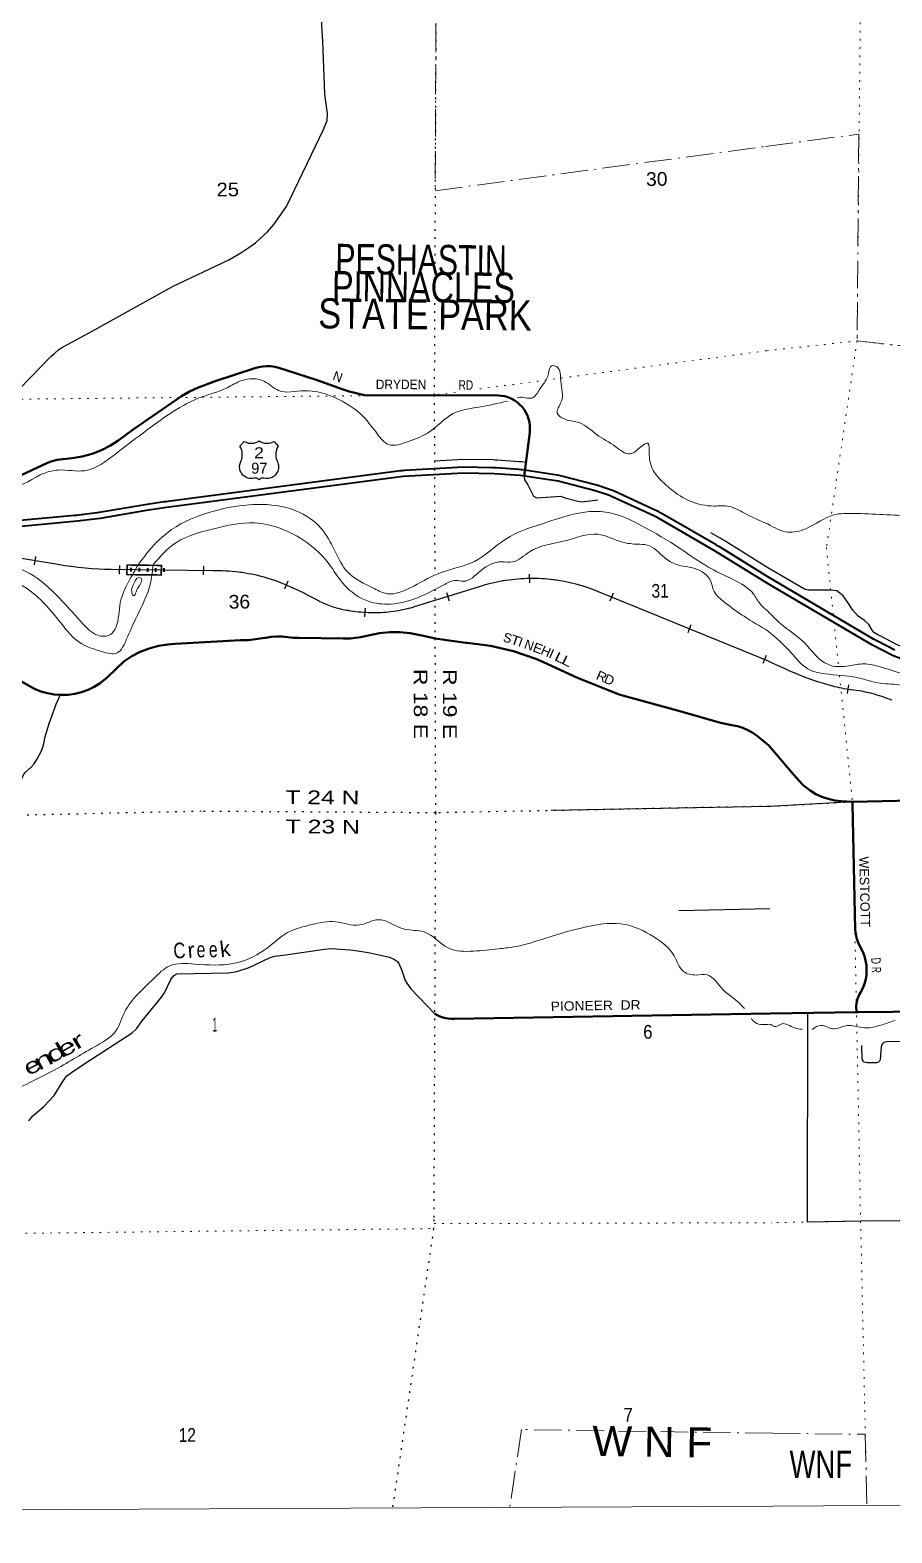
# Model space of a CAD drawing. Header units: feet. Extents: x -3 to 248627, y 0 to 184934.
# Drawn here: x 114828 to 125833, y 0 to 19192 of the extents above; entities that cross this region are included whole.
import ezdxf
from ezdxf.enums import TextEntityAlignment as Align

# ---------------------------------------------------------------- set-up
doc = ezdxf.new("R2010")
doc.units = ezdxf.units.FT
doc.header["$LTSCALE"] = 70
doc.linetypes.add('DOT_DASHED', pattern=[7.7, 5, -1.2, 0.3, -1.2])
doc.linetypes.add('DOTTED', pattern=[1.5, 0.3, -1.2])
for name, color, linetype, lineweight in [('16', 7, 'Continuous', 25), ('20', 7, 'Continuous', 70), ('26', 7, 'Continuous', 40), ('27', 7, 'Continuous', 35), ('29', 7, 'Continuous', 25), ('34', 7, 'Continuous', 25), ('39', 7, 'Continuous', 13), ('4', 7, 'Continuous', 13), ('44', 7, 'DOT_DASHED', 13), ('6', 7, 'DOTTED', 25), ('7', 7, 'DOTTED', 13)]:
    doc.layers.add(name, color=color, linetype=linetype, lineweight=lineweight)
doc.layers.add('41', color=7, linetype='Continuous')

msp = doc.modelspace()

# ---------------------------------------------------------------- linework, layer by layer
at = {"layer": '16'}
for p, q in [((117751.76, 13945.08), (117751.48, 13944.88)), ((117752.48, 13944.86), (117752.61, 13944.78))]:
    msp.add_line(p, q, dxfattribs=at)
for points in [[(117508.42, 13880.05), (117530.15, 13904.93), (117538.2, 13914.14), (117560.01, 13939.12)], [(117513.33, 13668.39), (117524.22, 13693.85), (117530.17, 13712.14), (117535.01, 13734.87), (117537.46, 13757.98), (117537.47, 13781.23), (117535.05, 13804.34), (117530.23, 13827.08), (117523.06, 13849.19), (117520.51, 13854.93), (117508.42, 13880.05)], [(117560.01, 13939.12), (117584.96, 13927.4), (117594.73, 13923.64), (117613.13, 13918.7), (117631.96, 13915.71), (117650.99, 13914.7), (117670.02, 13915.69), (117688.85, 13918.66), (117707.26, 13923.58), (117725.05, 13930.41), (117742.04, 13939.05), (117752.11, 13945.27)], [(117752.11, 13945.27), (117768.59, 13935.5), (117785.86, 13927.57), (117803.86, 13921.49), (117822.4, 13917.33), (117841.27, 13915.12), (117860.27, 13914.91), (117879.18, 13916.67), (117897.81, 13920.41), (117915.95, 13926.07), (117918.85, 13927.32), (117943.85, 13939.2)], [(117943.85, 13939.2), (117965.68, 13914.2), (117973.41, 13905.35), (117995.5, 13880.05)], [(117995.5, 13880.05), (117983.53, 13855.35), (117976.74, 13837.45), (117970.82, 13814.97), (117967.28, 13792), (117966.16, 13768.78), (117967.48, 13745.58), (117971.21, 13722.64), (117977.32, 13700.21), (117979.81, 13693.81), (117990.62, 13668.32)], [(117689.69, 13467.57), (117665.68, 13463.98), (117659.71, 13463.48), (117643.86, 13463.8), (117628.14, 13465.79), (117612.71, 13469.4), (117597.74, 13474.61), (117583.4, 13481.35), (117569.84, 13489.56), (117557.21, 13499.13), (117545.65, 13509.98), (117535.29, 13521.97), (117526.24, 13534.98), (117518.6, 13548.87), (117512.46, 13563.48), (117507.87, 13578.65), (117504.9, 13594.22), (117503.56, 13610.01), (117503.89, 13625.86), (117505.87, 13641.58), (117506.4, 13643.85), (117513.33, 13668.39)], [(117990.62, 13668.32), (117997.44, 13643.81), (117998.61, 13638.26), (118000.24, 13622.5), (118000.22, 13606.65), (117998.53, 13590.89), (117995.21, 13575.39), (117990.29, 13560.33), (117983.82, 13545.86), (117975.88, 13532.15), (117966.54, 13519.34), (117955.92, 13507.58), (117944.12, 13496.99), (117931.28, 13487.7), (117917.55, 13479.79), (117903.06, 13473.37), (117887.98, 13468.5), (117872.47, 13465.23), (117856.7, 13463.6), (117840.85, 13463.62), (117837.85, 13463.94), (117814.05, 13467.6)], [(117751.98, 13446.26), (117726.84, 13466.93), (117726.01, 13467.3), (117720.76, 13469.02), (117715.68, 13470.11), (117689.69, 13467.57)], [(117814.05, 13467.6), (117787.85, 13470), (117786.62, 13469.83), (117781.29, 13468.48), (117776.84, 13466.83), (117751.98, 13446.26)]]:
    msp.add_lwpolyline(points, dxfattribs=at)
at = {"layer": '20', "lineweight": 35}
for points in [[(124250.34, 12121.54), (123574.7, 12538.5), (122842.48, 12962.08), (122817.56, 12976.49), (122792.48, 12987.99), (122250.61, 13236.27), (122225.43, 13246.67), (122200.61, 13255.07), (122042.98, 13308.4), (121570.27, 13430.74), (121087.36, 13503), (120754.67, 13526.71), (120364.11, 13535), (119592.63, 13490.51), (116572.41, 13094.92), (116286.83, 13051.71), (115721.42, 12955.73), (115429.1, 12919.55), (114311.4, 12816)], [(121147.42, 13569.75), (121117.69, 13574.2), (121094.34, 13577.69), (121067.69, 13579.59), (120783.24, 13599.86), (120758.55, 13601.62), (120733.24, 13602.16), (120363.72, 13610), (119607.89, 13566.41), (119584.3, 13565.05), (119557.89, 13561.6), (116587.67, 13172.55), (116562.69, 13169.28), (116537.67, 13165.5), (116297.88, 13129.21), (116274.51, 13125.68), (116247.88, 13121.16), (115735.14, 13034.12), (115710.22, 13029.89), (115685.14, 13026.79), (115446.96, 12997.3), (115421.95, 12994.21), (115396.96, 12991.89), (114329.48, 12893)], [(124249.86, 12209.31), (123639.09, 12586.89), (123614.41, 12602.12), (123589.09, 12616.77), (122877.25, 13028.56), (122852.49, 13042.88), (122827.25, 13054.44), (122276.12, 13306.96), (122251.79, 13316.91), (122226.12, 13325.6), (122065.54, 13379.93), (121585.23, 13504.24), (121147.42, 13569.75)], [(125870.25, 11273.77), (125648.97, 11387.46), (125623.87, 11400.36), (125598.97, 11415.01), (124249.86, 12209.31)], [(126480.55, 11003.64), (126335.41, 11037.75), (126104.98, 11102.41), (125839.51, 11205.35), (125586.25, 11335.48), (124250.34, 12121.54)]]:
    msp.add_lwpolyline(points, dxfattribs=at)
at = {"layer": '26'}
for p, q in [((125327.95, 9336.98), (127686.37, 9387.16)), ((124280.53, 6635.45), (125378.19, 6651.44)), ((125405.68, 6651.29), (128063.83, 6672.82))]:
    msp.add_line(p, q, dxfattribs=at)
for points in [[(121138.22, 13495.39), (121207.38, 14054.58), (121210.67, 14098.29), (121209.37, 14142.1), (121203.49, 14185.53), (121193.11, 14228.11), (121178.34, 14269.38), (121159.33, 14308.87), (121136.3, 14346.16), (121109.5, 14380.84), (121079.22, 14412.52), (121045.79, 14440.87), (121009.58, 14465.57), (120970.99, 14486.35), (120930.44, 14502.98), (120888.38, 14515.28), (120845.25, 14523.12), (120810.96, 14526.08), (119098.27, 14530.68), (118902.49, 14576.99), (118798.79, 14610.55), (118719.15, 14638.67), (118481.44, 14724.38), (118005.03, 14879.22), (118003.73, 14879.62), (117953.39, 14892.06), (117902.02, 14899.18), (117850.2, 14900.88), (117798.48, 14897.16), (117747.43, 14888.05), (117697.61, 14873.65), (117193.42, 14706.42), (116964.16, 14622.55), (116864.76, 14576.22), (116763.79, 14516.05), (116146.68, 14089.19), (115948.42, 13947.52), (115856.61, 13888.52), (115740.8, 13828.97), (115619.41, 13781.86), (115493.76, 13747.69), (115365.22, 13726.84), (115212.03, 13710.04), (115175.42, 13703.68), (115112.07, 13687.22), (115050.79, 13664.23), (114714.28, 13507.16)], [(124261.71, 10056.62), (124115.04, 10176.23), (124056.65, 10217.64), (123994.26, 10252.73), (123928.54, 10281.1), (123860.21, 10302.45), (123790.03, 10316.53), (123645.8, 10346.33), (123420.39, 10408.09), (123094.32, 10500.86), (122408.13, 10689.4), (122350.89, 10708.29), (121819.27, 10918.52), (121383.12, 11119.58), (121284.9, 11161.67), (121000.44, 11260.34), (120707.21, 11328.74), (120408.45, 11366.11), (120394.19, 11367.28), (120028.92, 11417.28), (120004.39, 11421.08), (119831.06, 11458.62), (119808.66, 11464.72), (119680.9, 11491.15), (119551.08, 11504.07), (119420.61, 11503.36), (119290.94, 11489.01), (119046.13, 11439.75), (119015.54, 11433.87), (118920.54, 11422.37), (118824.86, 11420.85), (118260.9, 11429.9), (118193.32, 11431.14), (118082.9, 11442.49), (118046.47, 11446.61), (117976.36, 11448.92), (117906.39, 11443.88), (117837.33, 11431.56), (117824.98, 11429.27), (117617.26, 11402.57), (117514.31, 11399.48), (116682.26, 11353.65), (116585.73, 11347.07), (116466.09, 11327.48), (116349.15, 11295.49), (116236.19, 11251.46), (116128.46, 11195.86), (116027.13, 11129.3), (115822.64, 10934.75), (115792.54, 10907.33), (115722.96, 10853.06), (115648.09, 10806.36), (115568.75, 10767.75), (115485.81, 10737.64), (115400.17, 10716.36), (115312.78, 10704.16), (115224.6, 10701.15), (115136.58, 10707.38), (115049.69, 10722.78), (114964.89, 10747.17), (114883.11, 10780.29), (113887.12, 11336.15)], [(125327.95, 9336.98), (125185.41, 9342.96), (125101.44, 9353.41), (125019.02, 9372.57), (124939.06, 9400.24), (124862.42, 9436.13), (124789.96, 9479.82), (124722.46, 9530.85), (124695.05, 9555), (124575.33, 9685.02), (124261.71, 10056.62)], [(125378.19, 6651.44), (125376.31, 6729.46), (125378.33, 6760.89), (125383.62, 6791.93), (125392.12, 6822.25), (125403.75, 6851.52), (125418.38, 6879.41), (125433.35, 6902.22), (125460.52, 6955.78), (125481.94, 7011.89), (125497.37, 7069.93), (125506.66, 7129.26), (125509.69, 7189.24), (125506.44, 7249.21), (125496.94, 7308.51), (125481.29, 7366.49), (125459.66, 7422.51), (125436.96, 7467.78), (125434.78, 7471.66), (125407.57, 7527.26), (125386.31, 7585.4), (125371.25, 7645.44), (125362.54, 7706.72), (125328.48, 9311.98), (125327.95, 9336.98)], [(119994.6, 6630.39), (120033.44, 6608.52), (120074.36, 6590.84), (120116.89, 6577.53), (120160.59, 6568.73), (120204.97, 6564.56), (120246.01, 6564.83), (124280.53, 6635.45)], [(125405.68, 6651.29), (125405.68, 6651.84), (125378.19, 6651.44)], [(125405.68, 6651.29), (125378.2, 6651.07), (125378.19, 6651.44)]]:
    msp.add_lwpolyline(points, dxfattribs=at)
at = {"layer": '29'}
for p, q in [((124265.99, 9278.9), (121481.35, 9224.34)), ((125327.95, 9336.98), (124265.99, 9278.9)), ((124273.18, 7971.58), (123110.14, 7944.04)), ((124752.62, 6640.58), (124748.9, 3968.54))]:
    msp.add_line(p, q, dxfattribs=at)
for points in [[(114699.66, 14613.64), (115095.31, 15024.21), (115138.36, 15063.62), (115192.4, 15106.69), (115242.77, 15142.44), (115307.79, 15178.17), (115622.84, 15346.8), (116348.19, 15750.04), (116648.59, 15918.67), (117366.62, 16255.93), (117521.41, 16348.5), (117623.06, 16417.22), (117704.58, 16476.81), (117860.27, 16614.28), (117940.87, 16709.59), (118102.06, 16936.87), (118575.54, 17920.21), (118620.44, 18038.46), (118626.83, 18125.5), (118590.19, 18374.77), (118568.21, 19049.29), (118553.56, 19247.24), (118530.79, 19788.99)], [(121162.22, 13668.65), (121132.48, 13673.1), (121105.3, 13677.16), (121074.8, 13679.34), (120790.35, 13699.61), (120763.17, 13701.54), (120735.37, 13702.14), (120361.9, 13710.06), (119990.97, 13688.67)], [(121138.22, 13495.39), (121140.47, 13448.03), (121185.04, 13384.32), (121255.07, 13237.79), (121293.27, 13218.68), (121605.23, 13237.79), (121656.16, 13218.68), (121821.69, 13174.09), (121872.62, 13167.72), (122076.35, 13193.2)], [(124249.22, 12325.73), (123691.64, 12671.97), (123665.72, 12687.97), (123639.17, 12703.33), (123521.91, 12771.16)], [(125051.79, 12040.88), (124761.85, 12039.71), (124715.44, 12053.37), (124249.22, 12325.73)], [(127275.93, 10970.8), (126394.64, 11177.92), (126371.37, 11183.38), (126347.73, 11190.02), (126152.15, 11244.9), (125901.03, 11342.27), (125683.25, 11454.17), (125660.06, 11466.09), (125610.1, 11495.49), (125578.25, 11528.79), (125537.29, 11599.83), (125482.69, 11651.74), (125403.5, 11706.38), (125335.24, 11785.62), (125269.71, 11881.24), (125209.64, 11968.67), (125130.46, 12028.78), (125051.79, 12040.88)], [(114704.07, 9552.6), (114711.52, 9605.14), (114722.51, 9634.47), (114746.33, 9682.12), (114771.06, 9714.19), (114844.32, 9780.18), (114880.04, 9821.43), (114913.93, 9875.49), (114971.62, 9979.06), (114990.86, 10033.12), (115002.76, 10081.7), (115016.5, 10154.09), (115071.45, 10337.38), (115163.04, 10582.99), (115211.09, 10699.96)], [(114814.16, 5262.95), (114865.44, 5325.28), (115004.65, 5446.24), (115136.54, 5585.55), (115239.11, 5754.18), (115294.07, 5831.16), (115356.34, 5878.82), (115539.52, 6003.45), (116132.99, 6384.7), (116186.11, 6437.87), (116257.55, 6538.67), (116504.83, 6841.11), (116543.3, 6897.92), (116623.89, 7066.55), (116658.7, 7112.38), (116697.16, 7139.87), (117363.91, 7154.53), (117470.15, 7169.21), (117627.67, 7220.52), (117884.11, 7345.16), (117950.06, 7363.5), (118089.27, 7381.82), (118587.5, 7455.15), (118682.74, 7462.47), (118733.12, 7459.74), (118917.2, 7447.8), (118978.57, 7439.58), (119147.65, 7411.39)], [(119147.65, 7411.39), (119417.26, 7350.67), (119473.14, 7327.77), (119506.11, 7305.77), (119519.84, 7295.68), (119537.25, 7272.78), (119574.79, 7182.04), (119617.84, 7054.66), (119637.07, 7020.74), (119688.36, 6947.43), (119994.6, 6630.39)], [(125938.18, 6274.03), (125768.34, 6271.55), (125742.97, 6267.31), (125730.28, 6260.97), (125711.25, 6246.15), (125698.56, 6228.18), (125694.33, 6208.07), (125683.76, 6043.06), (125675.3, 6025.08), (125660.5, 6011.32), (125647.81, 6006.04), (125635.13, 6002.86), (125514.6, 6002.86), (125494.51, 6006.04), (125474.43, 6017.67), (125460.68, 6031.43), (125453.28, 6053.64), (125449.05, 6222.88)], [(129387.86, 4017.5), (125432.71, 3982.94), (125432.71, 3982.94), (124748.9, 3968.54)]]:
    msp.add_lwpolyline(points, dxfattribs=at)
at = {"layer": '34', "lineweight": 13}
for p, q in [((114144.67, 12538.94), (115184.25, 12366.2)), ((115862.32, 12302.49), (117161, 12287.82)), ((116061.68, 12232.95), (116063.31, 12363.47)), ((116069.78, 12242), (116071.22, 12356.6)), ((116500.75, 12351.31), (116499.32, 12236.71)), ((116507.22, 12228.69), (116508.85, 12359.21)), ((116069.79, 12242), (116069.78, 12242)), ((119719.21, 11821.75), (120563.46, 12084.72)), ((122108.85, 12009.42), (124251.65, 11134.11)), ((124251.84, 11134.14), (124406.34, 11064.16))]:
    msp.add_line(p, q, dxfattribs=at)
at = {"layer": '34'}
for p, q in [((114898.82, 12470.51), (114880.69, 12361.39)), ((115968.46, 12354.79), (115967.21, 12244.19)), ((117040.63, 12345.29), (117039.38, 12234.69)), ((118121.53, 12154.24), (118078.54, 12052.33)), ((121201.84, 12245.32), (121204.48, 12134.74)), ((120144.96, 12010.4), (120177.86, 11904.79)), ((122273.11, 12000.11), (122231.28, 11897.72)), ((119106.29, 11810.09), (119099.27, 11699.71)), ((123266.69, 11597.07), (123224.86, 11494.67)), ((124225.03, 11203.65), (124183.21, 11101.26)), ((125265.86, 10720.27), (125281.37, 10829.79))]:
    msp.add_line(p, q, dxfattribs=at)
for points in [[(117896.71, 12181.88), (117857.09, 12193.62), (117817, 12204.89), (117776.93, 12215.19), (117736.64, 12225.03), (117696.35, 12234.14), (117655.6, 12242.55), (117614.86, 12250), (117574.12, 12256.97), (117532.93, 12263.23), (117491.98, 12268.78), (117450.81, 12273.61), (117409.41, 12277.48), (117368.26, 12280.88), (117326.89, 12283.57), (117285.29, 12285.31), (117243.93, 12286.57), (117202.59, 12287.12), (117161, 12286.72), (115862.3, 12301.39), (115793.75, 12303.34), (115706.05, 12307.98), (115619, 12313.52), (115531.69, 12320.64), (115444.22, 12329.82), (115357.4, 12339.91), (115270.82, 12351.48), (115184.07, 12365.11), (114144.48, 12537.86)], [(124255.79, 11131.23), (122108.43, 12008.4), (122072.84, 12023.48), (122037.12, 12037.65), (122001.15, 12051.23), (121964.79, 12064.47), (121928.29, 12076.82), (121891.72, 12088.48), (121854.78, 12099.81), (121817.69, 12110.26), (121780.55, 12119.99), (121742.94, 12129.22), (121705.47, 12137.66), (121667.82, 12145.69), (121629.84, 12152.92), (121591.99, 12159.35), (121553.88, 12165.18), (121515.8, 12170.52), (121477.37, 12175.05), (121439.18, 12178.99), (121400.63, 12182.13), (121362.31, 12184.69), (121323.73, 12186.63), (121285.3, 12187.8), (121246.8, 12188.27), (121208.33, 12188.24), (121169.72, 12187.32), (121131.13, 12185.91), (121092.69, 12183.71), (121054.28, 12181.01), (121015.93, 12177.35), (120977.6, 12173.17), (120939.5, 12168.42), (120901.35, 12162.97), (120863.34, 12156.75), (120825.26, 12149.83), (120787.5, 12142.52), (120749.81, 12134.24), (120712.34, 12125.37), (120674.91, 12116.02), (120637.9, 12105.98), (120600.76, 12095.06), (120564.09, 12083.81), (120563.97, 12083.73), (119719.51, 11820.69), (119717.41, 11820.14), (119686.65, 11811.55), (119655.74, 11803.71), (119624.77, 11796.13), (119593.4, 11789.26), (119562.18, 11782.95), (119530.87, 11777.16), (119499.2, 11771.81), (119467.64, 11767.28), (119436.03, 11763), (119404.27, 11759.49), (119372.33, 11756.33), (119340.62, 11753.88), (119308.68, 11752.04), (119276.78, 11750.61), (119244.78, 11749.69), (119212.9, 11749.58), (119180.81, 11749.83), (119148.87, 11750.63), (119116.94, 11752.09), (119085.17, 11754.11), (119053.3, 11756.64), (119021.48, 11759.58), (118989.76, 11763.32), (118958.11, 11767.48), (118926.46, 11772.28), (118903.53, 11776.05), (118892.48, 11777.73), (118870.38, 11781.39), (118848.51, 11785.49), (118826.63, 11789.87), (118804.93, 11794.62), (118783.15, 11799.8), (118761.6, 11805.46), (118740.17, 11811.34), (118718.67, 11817.68), (118697.46, 11824.3), (118676.29, 11831.33), (118655.24, 11838.88), (118634.42, 11846.59), (118613.65, 11854.71), (118592.98, 11863.34), (118572.55, 11872.14), (118552.27, 11881.29), (118532.07, 11890.98), (118526.13, 11894.49), (118457.31, 11932.33), (118387.4, 11968.65), (118317.59, 12003.98), (118246.87, 12038.2), (118175.08, 12070.93), (118103.38, 12102.63), (118031.19, 12133.09), (117957.96, 12162.02), (117936.34, 12169.19), (117896.71, 12181.88)], [(124255.79, 11131.33), (124406.8, 11065.16), (124464.65, 11037.51), (124522.79, 11011.35), (124581.43, 10986.16), (124640.7, 10961.49), (124700.28, 10938.29), (124760.02, 10916.23), (124820.4, 10894.69), (124881.09, 10874.62), (124941.93, 10855.69), (124957.96, 10850.89), (124986.24, 10841.52), (125014.56, 10832.85), (125043.05, 10824.67), (125071.8, 10816.75), (125100.61, 10809.54), (125129.42, 10802.86), (125158.5, 10796.46), (125187.64, 10790.75), (125216.78, 10785.57), (125246.25, 10780.83), (125275.56, 10776.68), (125304.96, 10772.85), (125310.08, 10772.35), (125343.33, 10768.26), (125376.29, 10763.42), (125409.18, 10758.01), (125442.22, 10752.21), (125474.99, 10745.66), (125507.48, 10738.56), (125540.13, 10731.07), (125572.5, 10722.83), (125604.61, 10714.06), (125636.85, 10704.68), (125668.62, 10694.78), (125700.37, 10684.5), (125732.02, 10673.46), (125763.23, 10661.89), (125794.37, 10649.76), (125825.27, 10637.27), (125833.08, 10633.92)]]:
    msp.add_lwpolyline(points, dxfattribs=at)
at = {"layer": '34', "lineweight": 13}
for centre, radius, start, end in [((115991.5, 17317.56), 5016.73, 260.74022, 268.52452), ((114905.65, -99723.18), 112093.85, 89.18044, 89.40802), ((114905.65, -99723.18), 112085.85, 89.18459, 89.40418), ((117197.6, 9911.64), 2376.47, 71.33018, 90.88246), ((114905.65, -99723.79), 111963.85, 89.18041, 89.40802), ((114905.65, -99723.79), 111971.85, 89.18449, 89.4043), ((116328.34, 7966.6), 4501.9, 60.68393, 68.77263), ((121235.47, 9980.73), 2208.71, 66.7075, 107.71338), ((119091.04, 13039.88), 1276.56, 244.05783, 261.56124), ((119214.05, 13580.26), 1829.62, 260.23386, 286.02764), ((126005.27, 14360.85), 3663.97, 244.12613, 253.3856), ((125502.32, 12462.83), 1702.47, 251.34073, 263.5124), ((125086.82, 8871.68), 1912.64, 67.04869, 83.30022)]:
    msp.add_arc(centre, radius, start, end, dxfattribs=at)
at = {"layer": '34', "linetype": 'DOTTED', "lineweight": 100}
msp.add_arc((114905.65, -99725), 112031.07, 89.15931, 89.40802, dxfattribs=at)
at = {"layer": '39'}
for points in [[(109101.94, 16995.56), (109339.06, 16980.83), (109620.29, 16951.77), (109769.9, 16849.07), (109931.32, 16581.97), (110069.02, 16282.51), (110276.06, 16064.06), (110550.71, 15902.51), (111044.97, 15843.66), (111482.09, 15872.47), (111842.75, 15920.51), (112154.38, 16048.27), (112307.3, 16009.8), (112565.2, 15912.28), (112754.49, 15850.13), (112989.11, 15680.12), (113336.11, 15507.32), (113648.19, 15225.81), (113867.97, 14943.29), (113987.91, 14615.55), (113941.33, 14470.59), (113816.59, 14316.76), (113812.32, 14156.21), (114007.5, 13921.58), (114162.73, 13670.46), (114305.88, 13423.23), (114523.52, 13337.31), (114959.07, 13510.55), (115191.15, 13573.26), (115524.33, 13564.82), (115923.28, 13781.81), (116325.29, 14087.11), (117015.03, 14503.86), (117342.81, 14623.78), (117530.42, 14716.09), (117819.49, 14705.18), (118001.34, 14588.77), (118326.43, 14586.27), (118726.74, 14494.3), (119048.02, 14289.12), (119263.5, 14032.64), (119405.41, 13899.75), (119657.81, 13938.6), (119917.41, 14053.76), (120229.83, 14293.89), (120560.01, 14377.71), (120924.09, 14452.65)], [(121056.07, 14495.52), (121068.35, 14499.58), (121236.97, 14493.38), (121334.1, 14602.77), (121446.28, 14804.62), (121489.33, 14905.4), (121553.71, 14890.05), (121603.82, 14710.02), (121610.71, 14445.26), (121560.12, 14300.26), (121633.09, 14232.84), (121846.42, 14174.96), (122060.7, 14028.81), (122307.22, 13870.97), (122484.8, 13778.6), (122588.5, 13837.9), (122716.07, 13915.52), (122733.65, 13775.27), (122800.38, 13543.26), (123011.4, 13328.87), (123257.87, 13175.04), (123557.51, 13114.08), (123752.22, 13108.16), (123949.8, 13022.03), (124246, 12884.43)], [(111965.2, 13257.77), (112033.75, 13117.75), (112265.22, 12867.46), (112560.15, 12686.08), (112871.13, 12504.86), (113073.34, 12362.6), (113535.18, 12331.48), (113955.55, 12424.31), (114399.26, 12401.02), (114868.7, 12225.54), (115237.43, 11900.49), (115503.44, 11610.45), (115691.65, 11464.02), (115856.08, 11473.83), (115923.33, 11562.83), (115980.08, 11880.44), (116089.47, 12154.48), (116211.14, 12366.04)], [(116211.14, 12366.04), (116342.13, 12538.42), (116636.12, 12812.45), (117139.32, 13038.59), (117792.43, 13133.94), (118271.09, 13032.79), (118574.7, 12791.3), (118728.1, 12524.12), (118881.32, 12272.98), (119220.74, 12059.97), (119392.02, 11993.61), (119682.15, 12068.98), (120037.36, 12249.38), (120253.3, 12319.93), (120501.17, 12406.88), (120895.42, 12688.02), (121426.79, 12906.44), (122043.3, 13045.53), (122312.61, 13006.31), (122647.32, 12857.45), (123121.92, 12575.69), (123552.35, 12297.46), (123915.52, 12114.8), (124061.3, 11993.99), (124148.99, 11864.53), (124252.17, 11767.73)], [(116397.15, 12362.39), (116408.12, 12374.62), (116634.36, 12605.78), (117157.75, 12820.1), (117698.67, 12898.19), (118270.61, 12707.76), (118635.28, 12386.68), (118847.08, 12100.07), (119146.25, 11898.66), (119427.57, 11861.58), (119819.76, 11962.13), (120123.11, 12113.88), (120265.04, 12163.57), (120359.47, 12152.55), (120586.7, 12291.44), (120850.36, 12402.63), (120986.84, 12400.1), (121206.14, 12530.88), (121638.11, 12663.96), (122078.59, 12752.99), (122392.71, 12652.06), (122589.63, 12626.1), (122706.13, 12615.33), (122932.63, 12453.26), (123082.06, 12366.6), (123315.38, 12314.96), (123521.84, 12150.67), (123551.04, 12048.66), (123701.36, 11879.75), (123944.04, 11705.82), (124253.54, 11517.03)], [(124246, 12884.43), (124502.32, 12780.94), (124733.45, 12824.63), (125090.55, 13000.02), (125341.94, 13019.66), (126098.66, 12991.97), (126358.36, 12969.35), (126602.62, 12837.85), (127010.37, 12622.73), (127166.08, 12494.73), (127218.63, 12454.75), (127336.88, 12532.01), (127571.36, 12686.53), (127790.28, 12714.64)], [(112171.79, 12786.2), (112544.67, 12449.16), (113175.57, 12187.15), (113785.37, 12205.79), (114117.41, 12301.67), (114465.38, 12225.18), (114822.6, 12036.44), (115240.74, 11595.57), (115419.44, 11400.88), (115742.07, 11255.91), (115938.91, 11237.98), (116061.38, 11415.86), (116175, 11669.88), (116370.48, 12145.49), (116397.15, 12362.39)], [(116137.61, 11977.95), (116124.92, 12038), (116157.98, 12134.66), (116215.47, 12199.49), (116247.66, 12191.81), (116224.58, 12099.27), (116181.32, 12018.55), (116153.8, 11966.09), (116137.61, 11977.95)], [(124252.17, 11767.73), (124410.78, 11611.95), (124712.05, 11370), (124904.44, 11163.65), (125051.85, 11077.91), (125283.27, 11073.26), (125474.26, 11098.58), (125683.76, 11059.54), (126484.24, 10782.3), (126714.26, 10676.91), (126813.25, 10611.02), (126992.74, 10543.61), (127215.88, 10530.39)], [(124253.54, 11517.03), (124549.87, 11236.07), (124758.33, 11035.86), (124982.07, 10970.72), (125382.76, 10924.78), (125687.04, 10850.05), (125950.79, 10823.42), (126231.29, 10688.12), (126573.91, 10595.49), (126864.27, 10492.47), (127277.09, 10408.73)], [(123949.25, 6696.52), (123885.39, 6765.65), (123674.81, 6939.92), (123472.13, 7126.32), (123331.69, 7124.8), (123170.65, 7171.21), (123052.11, 7370.56), (122792.63, 7612.52), (122425.72, 7771.06), (121968.47, 7748.06), (121412.3, 7595.58), (121008.18, 7484.87), (120807.8, 7458.62), (120491.09, 7429.11), (120165.56, 7471.73), (119854.32, 7677.02), (119609.15, 7710.48), (119270.73, 7831.21), (119038.7, 7764.5), (118729.24, 7805.29), (118428.64, 7769.93), (118116.74, 7666.24), (117816.21, 7440.29), (117426.74, 7273.56), (116929.21, 7264.16), (116612.41, 7242.68), (116405.52, 7077.92), (116036.92, 6652.61), (115923.17, 6410.62), (115644.49, 6204.97), (115126.05, 5904.43), (114726.92, 5703.49), (114292.2, 5454.01), (114137.14, 5319.92), (114019.01, 5111.99), (113849.8, 4803.19), (113708.1, 4548.86), (113550.77, 4254.24), (113188.35, 3999.53), (112918, 3765.88), (112848.6, 3504.3), (112695.73, 3169.6), (112512.81, 3015.14), (112053.05, 2853.67), (111665.13, 2729.1), (111364.83, 2665.66), (110842.97, 2680.07), (110595.76, 2532.94), (110477.99, 2290.91), (110348.67, 2004.61), (110094.61, 1749.07), (109700.8, 1427.81), (109424.23, 1212.15), (109252.3, 969.53), (109064.4, 718.71), (108900.45, 480.19), (108881.24, 262.92)], [(124281.52, 6495.88), (124064.48, 6534.86), (124039.21, 6567.42)], [(125873.55, 6547.6), (125707.33, 6488.67), (125449.99, 6452.88), (125262.7, 6479.96), (125077.84, 6438.56), (124930.69, 6482), (124812.79, 6429.21)], [(124686.85, 6431.75), (124588.83, 6449.73), (124419.51, 6499.08), (124351.3, 6466.44), (124281.52, 6495.88)]]:
    msp.add_spline(points, degree=3, dxfattribs=at)
at = {"layer": '4'}
msp.add_lwpolyline([(0, 183577.08), (30826.42, 183598.29), (61611.62, 183645.77), (92479.02, 183767.9), (123305.1, 183916.31), (154130.93, 184107.12), (184956.47, 184340.33), (215781.67, 184615.95), (246606.46, 184933.96), (248626.55, 1367.98), (217549.25, 1047.36), (186473.05, 772.71), (155393.5, 534.37), (124315.15, 341.99), (93236.57, 192.37), (62157.81, 85.49), (31078.95, 21.37), (0, -0.01)], close=True, dxfattribs=at)
msp.add_lwpolyline([(0, 183577.08), (30826.42, 183598.29), (61611.62, 183645.77), (92479.02, 183767.9), (123305.1, 183916.31), (154130.93, 184107.12), (184956.47, 184340.33), (215781.67, 184615.95), (246606.46, 184933.96), (248626.55, 1367.98), (217549.25, 1047.36), (186473.05, 772.71), (155393.5, 534.37), (124315.15, 341.99), (93236.57, 192.37), (62157.81, 85.49), (31078.95, 21.37), (0, -0.01)], close=True, dxfattribs=at)
at = {"layer": '44'}
for points in [[(93065.11, 41740.99), (93362.35, 41746.35), (96745.1, 41776.95), (98819.71, 41793.38), (98719.21, 35903.77), (98697.07, 30558.72), (103986.92, 30509.64), (103948.66, 25170.43), (109306.68, 25126.1), (114774.44, 25144.37), (120016.05, 25089.74), (120011.44, 19800.86), (120000.83, 17140.75), (124219.61, 17706.45)], [(124219.61, 17706.45), (125410.88, 17863.53), (125387, 15221.83), (130783.07, 14625.65), (136163.38, 14307.37), (136243.46, 11762.84), (138903.49, 11744.11), (138819.83, 14341.58), (141456.83, 14377.39), (146772.34, 14461.64), (152098.32, 14809.85), (152090.71, 9402.76), (155329.96, 9773.19)], [(124310.03, 1272.82), (121102.07, 1320.06), (120954.06, 323.77)], [(124310.03, 1272.82), (125492.47, 1259.82), (125512.94, 348.61)]]:
    msp.add_lwpolyline(points, dxfattribs=at)
at = {"layer": '6'}
for points in [[(120016.05, 25089.74), (120011.44, 19800.86), (119988.46, 14532.03), (119995.31, 12233.29)], [(119995.85, 12050.1), (120004.35, 9195.42), (119982.58, 4000.84), (119979.81, 3886.45), (119455.24, 315.79)], [(124265.99, 9278.9), (120004.35, 9195.42), (117016.35, 9215.24), (114087.46, 9151.44), (108852.03, 9184.26), (108777.7, 9186.25), (104146.67, 9174.25), (103550.71, 9168.59), (98901.88, 9144.78), (98205.4, 9150.86), (93375.69, 9147.95), (93199.77, 9110.26)], [(124265.99, 9278.9), (125327.95, 9336.98), (127965.52, 9389.06), (128551.13, 9365.56)]]:
    msp.add_lwpolyline(points, dxfattribs=at)
at = {"layer": '7'}
for p, q in [((124233.97, 15096.71), (120510.17, 14601.42)), ((119987.14, 3950.73), (124295.23, 3961.27))]:
    msp.add_line(p, q, dxfattribs=at)
for points in [[(124946.2, 41579.56), (125365.19, 36166.96), (125422.98, 30927.47), (125412.33, 25691.59), (125439.99, 20443.86), (125387, 15221.83), (124996.48, 12582.45), (125151.21, 11067.49)], [(124233.97, 15096.71), (125387, 15221.83), (130783.07, 14625.65), (136163.38, 14307.37), (141456.83, 14377.39), (146772.34, 14461.64), (152098.32, 14809.85), (155295.24, 14820.47)], [(120259.63, 14568.1), (119988.46, 14532.03), (114683.67, 14478.63), (114185.89, 14476.62)], [(125163.11, 10950.95), (125327.95, 9336.98), (125432.71, 3982.94), (125512.94, 348.61)], [(131101.78, 4025.17), (130867.14, 4031.64), (125432.71, 3982.94), (124295.23, 3961.27)], [(93221.23, 3910.83), (93393.95, 3917.21), (98373.39, 3857.23), (103503.75, 3891.48), (108771.21, 3877.48), (114037.09, 3818.12), (119979.81, 3886.45)]]:
    msp.add_lwpolyline(points, dxfattribs=at)

# ---------------------------------------------------------------- texts
at = {"layer": '16', "width": 1.2}
msp.add_text(' 2 ', height=140, dxfattribs=at).set_placement((117751.23, 13724.16), align=Align.CENTER)
at = {"layer": '16'}
msp.add_text('97', height=140, dxfattribs=at).set_placement((117755.73, 13527.13), align=Align.CENTER)
at = {"layer": '27'}
for s, rotation, p in [('N', 340.172, (118683.03, 14729.14)), ('S', 344.634, (120858.62, 11386.17)), ('I', 341.03, (121051.92, 11326.32)), ('N', 340.93, (121127.09, 11300.49)), ('H', 337.032, (121338.05, 11225.05)), ('WESTCOTT', 271.215, (125415.92, 8637.03))]:
    msp.add_text(s, height=120, rotation=rotation, dxfattribs=at).set_placement(p)
for s, rotation, width, p in [('DRYDEN', 359.846, 0.95, (119242.38, 14607.48)), ('RD', 359.846, 0.8, (120300.02, 14599.52)), ('T', 341.03, 1.25, (120948.95, 11361.41)), ('E', 339.142, 1.1, (121236.12, 11262.73)), ('I', 336.378, 1.1, (121441.06, 11182.31)), ('L', 334.378, 1.4, (121512.7, 11149.88)), ('L', 334.378, 1.4, (121603.12, 11106.09)), ('R', 336.395, 1.1, (122043.9, 10907.93)), ('D', 338.395, 1.05, (122145.7, 10862.03)), ('D', 274.404, 0.7, (125566.31, 7341.66)), ('R', 270.171, 0.65, (125573.12, 7227.68)), ('PIONEER  DR', 1.003, 1.1, (121476.93, 6665.39))]:
    msp.add_text(s, height=120, rotation=rotation, dxfattribs=dict(at, width=width)).set_placement(p)
at = {"layer": '41'}
for s, rotation, width, p in [('C', 3.994, 0.8, (116742.22, 7338.33)), ('e', 0.748, 0.75, (117012.06, 7350.34)), ('e', 2.36, 0.75, (117171.35, 7352.12)), ('r', 31.248, 1.7, (115486.49, 6202.09)), ('d', 29.344, 1.65, (115203.09, 6044.62)), ('e', 30.369, 1.5, (115345.07, 6115.64)), ('e', 26.684, 1.4, (114898.17, 5880.13)), ('n', 28.244, 1.55, (115043.55, 5954.49))]:
    msp.add_text(s, height=200, rotation=rotation, dxfattribs=dict(at, width=width)).set_placement(p, align=Align.CENTER)
for s, rotation, p in [('r', 4.838, (116892.01, 7344.9)), ('k', 6.846, (117329.82, 7360.73))]:
    msp.add_text(s, height=200, rotation=rotation, dxfattribs=at).set_placement(p, align=Align.CENTER)
at = {"layer": '44'}
for s, rotation, width, p in [('PESHASTIN', 359.403, 0.75, (118724.46, 16078.22)), ('PINNACLES', 359.403, 0.8, (118682.58, 15731.22)), ('STATE PARK', 359.403, 0.85, (118506.6, 15383.24)), ('W N F', 359.156, 1.05, (122003.61, 983.15))]:
    msp.add_text(s, height=385, rotation=rotation, dxfattribs=dict(at, width=width)).set_placement(p)
at = {"layer": '44', "width": 0.75}
msp.add_text('WNF', height=350, dxfattribs=at).set_placement((124525.32, 702.43))
at = {"layer": '6'}
for s, rotation, width, p in [('R 18 E', 270.171, 1.25, (119727.1, 11033.38)), ('R 19 E', 270.171, 1.25, (120099.45, 11031.73)), ('T 24 N', 359.62, 1.35, (118086.02, 9308.75)), ('T 23 N', 359.62, 1.35, (118091.65, 8936.01))]:
    msp.add_text(s, height=175, rotation=rotation, dxfattribs=dict(at, width=width)).set_placement(p)
at = {"layer": '7'}
for s, width, p in [('30', 1.05, (122694.16, 17201.32)), ('25', 1.1, (117210.36, 17067.06)), ('31', 0.85, (122762.94, 11942.94)), ('36', 1.05, (117365.45, 11803.15)), ('1', 0.45, (117158.71, 6403.12)), ('6', 0.9, (122658.34, 6311.21)), ('7', 0.9, (122408.62, 1420.23)), ('12', 0.85, (116726.11, 1162.43))]:
    msp.add_text(s, height=175, rotation=0.62, dxfattribs=dict(at, width=width)).set_placement(p)

doc.saveas('drawing.dxf')
